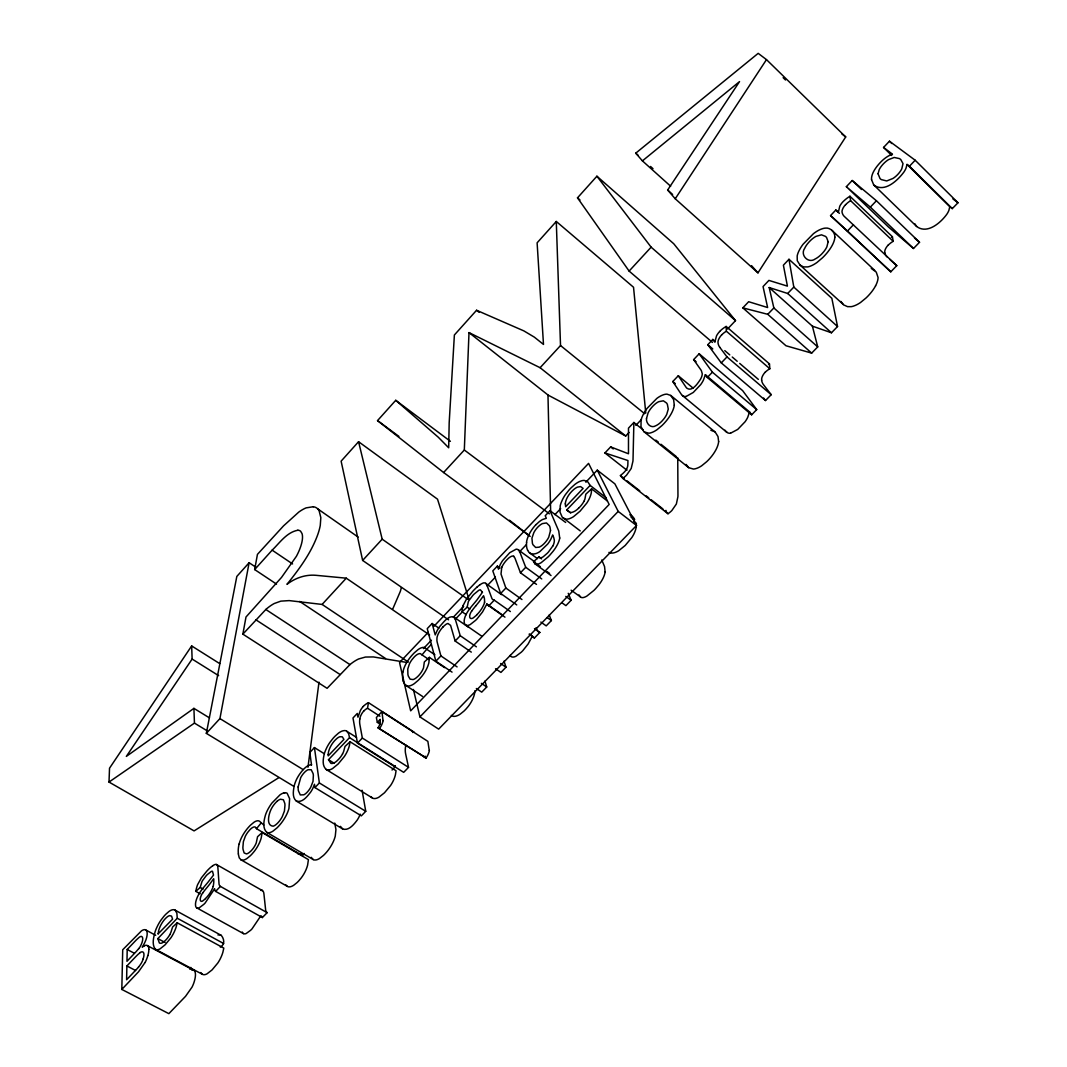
<?xml version="1.0" encoding="UTF-8"?>
<svg xmlns="http://www.w3.org/2000/svg" width="1067" height="1067" viewBox="0 0 1067 1067"><rect width="100%" height="100%" fill="white"/><g stroke="black" fill="none" stroke-linecap="round" stroke-linejoin="round"><path stroke-width="1.5" d="M169.76 934.732A12.137 4.668 -60.9 0 1 164.985 940.787L164.211 941.561A12.017 4.615 -60.9 0 1 160.864 943.281L160.303 943.268A12.524 4.815 -60.9 0 1 159.33 942.895L157.849 938.6L177.269 918.247L176.869 913.245L175.255 910.258A18.326 7.029 -60.8 0 0 173.788 909.684L172.467 909.778A17.899 6.869 -60.8 0 0 168.893 911.538L165.932 914.139A25.648 9.843 -60.9 0 0 163.985 916.22L161.024 920.034A18.259 6.989 -60.8 0 0 157.969 925.062L156.649 927.783A18.726 7.176 -60.8 0 0 155.195 931.464C153.715 936.986 151.594 944.068 155.195 949.123A18.299 7.029 -60.9 0 0 156.662 949.737A18.659 7.162 -60.9 0 0 157.543 949.737A18.126 6.962 -60.9 0 0 160.063 948.856L165.078 944.842L170.88 937.84A17.085 6.575 -60.9 0 0 173.294 933.812A17.686 6.802 -60.9 0 0 176.188 926.916L177.215 922.782L223.803 948.11L222.883 952.231A17.432 7.149 -61.5 0 1 220.135 959.073A16.845 6.909 -61.5 0 1 217.761 963.074L212.026 969.956L206.985 973.864A17.872 7.322 -61.5 0 1 204.397 974.678A18.406 7.536 -61.5 0 1 203.49 974.651A18.046 7.389 -61.5 0 1 201.956 973.998L200.823 972.53M834.834 237.114C835.114 232.019 830.139 227.231 825.004 228.138A21.3 9.616 -46.6 0 0 821.07 229.192L819.389 229.925A21.34 9.643 -46.6 0 0 813.427 233.7L803.078 244.25A22.54 10.19 -46.6 0 0 798.303 252.345A19.699 8.896 -46.7 0 0 797.182 255.973L797.262 260.695L799.983 265.029L843.797 304.949L847.558 306.656L851.239 306.656A19.873 9.59 -46 0 0 853.693 306.029L855.401 305.375A20.74 10.016 -46 0 0 860.616 302.428L866.004 298A30.009 14.418 -46 0 0 868.405 295.599A24.581 11.844 -46 0 0 875.58 285.836M139.937 952.818L137.99 954.458A47.495 18.072 -61.7 0 0 135.016 957.432L126.88 965.955L126.613 979.719L136.509 969.343A34.664 12.964 -61.1 0 0 138.27 967.409L138.55 967.062M138.883 948.63A9.203 3.441 -61 0 0 141.831 936.586A7.509 2.801 -61 0 0 139.244 937.293L136.656 939.614A73.503 27.942 -61.7 0 0 134.149 942.188L127.2 949.497L126.973 961.287L134.549 953.324A56.191 20.673 -60.6 0 0 136.629 951.084L138.817 948.456M191.687 970.01A14.658 5.895 -61.8 0 1 195.434 973.918A17.792 7.162 -61.9 0 1 194.634 980.24A15.605 6.282 -61.9 0 1 192.033 987.135L185.538 996.338L168.853 1013.65L121.811 989.429L122.718 949.763L141.458 930.877A14.578 5.455 -61 0 1 145.699 929.917L155.689 935.332M642.908 429.734L633.878 422.465L633.024 459.73A89.335 40.693 -52.7 0 1 632.931 461.184L631.211 468.48L626.596 475.122A16.552 7.696 -51.5 0 1 622.795 478.363L620.394 475.682L624.262 478.696M466.199 614.632L462.104 611.778L467.186 607.123L468.306 601.801A6.669 2.961 -55 0 1 468.813 600.761L472.721 595.573A27.809 12.484 -55 0 1 474.055 594.159L478.816 590.291A8.376 3.734 -54.9 0 1 479.75 589.904A4.975 2.214 -54.8 0 1 480.363 589.798L482.417 592.198M278.727 777.723L194.074 830.9L109.007 782.058L109.528 768.2L191.66 645.935L219.709 663.607M450.394 441.311L395.737 400.312L377.531 420.598L443.605 472.508L464.318 450.007L469 332.597L540.102 367.715L625.729 436.003L629.103 432.455M240.715 859.655L287.597 886.53A17.419 7.522 -60.1 0 0 288.89 886.864L289.864 886.837A17.539 7.576 -60.1 0 0 293.718 885.25L296.893 882.716A25.275 10.883 -60 0 0 298.827 880.782L300.894 878.368A17.059 7.376 -60.1 0 0 307.603 865.177L308.416 859.629L262.162 832.54L261.188 838.075A17.312 7.016 -59.6 0 1 259.308 843.117A17.432 7.069 -59.6 0 1 254.253 851.399L252.159 853.853A25.635 10.363 -59.6 0 1 250.238 855.814L247.064 858.428A17.792 7.202 -59.7 0 1 243.276 860.109L242.329 860.162A17.672 7.162 -59.7 0 1 241.075 859.869L239.248 857.868L238.314 854M718.638 441.591L717.998 436.536L715.223 432.122L670.77 395.457L666.995 394.15A20.113 9.216 -50.4 0 0 663.621 394.71L662.14 395.27A20.153 9.243 -50.4 0 0 656.805 398.444L647.162 408.288A21.287 9.763 -50.5 0 0 642.387 416.277A18.619 8.523 -50.5 0 0 641.094 420.011L640.987 426.613L643.814 431.575L688.682 467.666L693.377 469.053A18.766 9.203 -50.2 0 0 695.497 468.706L696.991 468.24A19.593 9.603 -50.2 0 0 701.659 465.786L706.594 461.771A28.356 13.831 -50.2 0 0 708.835 459.544A23.221 11.364 -50.2 0 0 715.77 450.101A19.553 9.576 -50.1 0 0 718.665 441.578M474.975 690.669L474.615 693.337A17.352 8.123 -56.6 0 1 473.081 698.231A17.485 8.176 -56.6 0 1 468.12 706.567L465.906 709.128A25.715 11.977 -56.5 0 1 463.825 711.209L460.304 714.063A17.832 8.336 -56.6 0 1 455.876 716.157L454.715 716.344A17.712 8.283 -56.6 0 1 453.115 716.25L451.301 715.41M605.109 571.872L604.562 566.617L601.788 560.002M380.225 722.159L380.079 723.173M674.291 405.14L673.624 399.658L670.77 395.457M326.235 769.52L372.81 798.223A18.232 8.243 -58.4 0 0 374.744 798.543A18.592 8.403 -58.4 0 0 375.851 798.409A18.059 8.163 -58.4 0 0 378.865 797.209L384.493 792.768L390.589 785.472A17.019 7.709 -58.4 0 0 392.963 781.404A17.619 7.976 -58.4 0 0 395.444 774.669L396.057 770.747L350.083 741.752L349.376 745.673A17.872 7.589 -58 0 1 346.748 752.448A17.272 7.336 -58 0 1 344.321 756.556L338.159 763.985L332.557 768.56A18.326 7.776 -58.1 0 1 326.675 769.72C321.741 766.319 323.114 758.797 324.315 753.769A18.926 8.002 -58 0 1 325.608 750.168L326.862 747.474A18.459 7.802 -58 0 1 329.916 742.352L333.051 738.351A25.928 10.99 -58.1 0 1 335.131 736.11L338.426 733.189A18.099 7.656 -58 0 1 342.547 730.922L344.148 730.602A18.526 7.829 -58 0 1 346.028 730.828L356.485 737.377M429.267 750.421L427.867 741.365L381.946 711.649L376.358 717.491L377.331 722.372L380.132 724.173M873.993 185.191C884.81 192.807 897.614 180.443 903.856 172.12A15.218 6.802 -44.8 0 0 906.043 168.146L907.03 164.425L949.79 206.705L948.883 210.412A14.978 7.122 -44.1 0 1 946.762 214.347C940.561 222.87 927.25 234.5 916.646 226.484L873.7 184.898L871.512 179.509M636.239 526.911L636.345 523.31L633.718 521.283M559.695 538.048L558.761 531.059L550.012 510.693L545.224 515.734L546.317 518.282L542.623 519.496A15.672 7.082 -53.4 0 0 538.768 522.11L536.114 524.631M307.963 767.253L318.993 682.16M383.026 720.625L381.946 711.649M413.703 731.922L368.448 702.646L367.541 708.235L379.919 716.224M200.156 893.786L195.835 891.385L200.209 887.424L201.93 881.729A6.469 2.534 -60.2 0 1 202.463 880.688L206.104 875.834A26.982 10.683 -60.4 0 1 207.278 874.593L211.293 871.446A8.123 3.201 -60.2 0 1 212.026 871.232A4.828 1.894 -60.1 0 1 212.48 871.272L213.507 875.113L208.092 882.102A129.427 48.388 -59.2 0 1 205.571 885.117L203.77 887.277A39.399 15.725 -60.7 0 0 201.61 889.985A18.419 7.282 -60.5 0 0 198.449 894.906A12.511 4.935 -60.5 0 0 195.554 905.536L195.674 906.27A11.51 4.548 -60.5 0 0 197.435 908.084L198.009 908.084A11.804 4.655 -60.5 0 0 199.356 907.724L203.784 904.376A27.489 10.803 -60.3 0 0 205.197 902.949L214.547 888.878M406.5 662.407L373.383 656.939L365.461 657.045L358.592 658.979A42.693 17.699 -57.1 0 0 349.963 664.568L327.102 688.322L242.863 634.145L245.997 617.006L281.541 577.394L296.373 556.347A29.663 10.363 -55.6 0 0 300.2 547.904L300.881 545.931A33.877 11.817 -55.6 0 0 302.441 535.661A38.239 13.324 -55.7 0 0 301.974 533.473L300.627 531.259A29.663 10.35 -55.6 0 0 297.84 530.246M276.5 584.089L254.666 569.565L257.44 554.373L283.542 525.871L298.8 512.067A44.401 15.458 -55.4 0 1 306.162 507.865L313.245 506.745M293.825 786.366L206.331 733.362L219.922 718.598L249.118 562.722L256.013 567.311M206.331 733.362L236.821 576.433L249.118 562.722M402.966 671.93L403.086 671.356A16.939 7.402 -56.3 0 1 406.634 662.62A22.047 9.656 -56.4 0 1 412.729 654.458A26.782 11.75 -56.4 0 1 414.343 652.791L418.091 649.576A15.658 6.842 -56.3 0 1 424.799 647.616M686.148 396.444L693.283 392.456L700.686 384.613A16.645 7.682 -49.6 0 0 703.406 380.145L705.354 374.717L749.554 411.942L747.714 417.344A16.378 8.043 -49.3 0 1 745.073 421.758L737.71 429.427L730.535 433.215M294.159 786.072C293.278 790.9 292.078 797.502 296.333 801.064L342.614 828.912C348.682 831.166 353.791 824.498 357.032 820.336A12.791 5.708 -59.1 0 0 359.206 816.548L360.219 814.148M239.155 844.01L239.315 843.423A16.645 6.709 -59.6 0 1 243.169 834.554A21.66 8.763 -59.6 0 1 249.011 826.712A26.315 10.67 -59.6 0 1 250.505 825.164L253.906 822.31A15.378 6.215 -59.5 0 1 259.548 821.27L263.749 825.018M463.105 605.536L466.506 599.067L472.814 591.225A38.599 17.379 -55 0 1 476.789 587.263M501.757 567.311L501.01 574.019L505.865 588.037L521.936 599.521M529.699 634.211L532.38 636.092L528.152 643.961L522.87 650.603A27.902 13.231 -55.1 0 1 521.27 652.204L515.961 656.232A11.964 5.708 -55.3 0 1 514.201 656.912L513.414 657.045A11.684 5.575 -55.3 0 1 510.533 655.978L510.173 655.391M260.601 916.18L252.012 928.89A27.102 11.35 -60.8 0 1 250.612 930.291L246.144 933.532A11.63 4.895 -61 0 1 244.77 933.878L244.183 933.852A11.35 4.775 -61 0 1 242.289 931.998M552.853 545.917L548.465 551.999A24.781 11.31 -53.5 0 1 547.144 553.386L543.33 556.667A9.59 4.415 -53.6 0 1 541.716 557.548A6.055 2.788 -53.6 0 1 540.129 557.748M392.776 608.95L400.298 591.465A48.975 19.673 -55.8 0 0 401.352 587.61M145.112 962.434L138.55 971.77L121.811 989.429M642.414 160.877L739.538 81.599L667.649 190.019L675.238 198.782L757.97 272.845L845.704 136.936L766.479 59.619L758.184 53.35L635.745 153.168L642.414 160.877L670.65 186.232M675.238 198.782L766.479 59.619M191.66 645.935L192.127 659.059L126.333 756.41L193.914 708.368L209.425 717.851M471.681 611.138L472.908 609.444A51.043 23.434 -55.2 0 1 475.722 605.949M202.663 893.066L203.81 891.478A49.589 19.926 -60.8 0 1 206.398 888.251A91.202 34.691 -59.6 0 0 209.706 884.156L213.68 878.768L213.76 880.475A32.183 12.604 -60.5 0 1 213.773 882.342L213.4 885.33A8.496 3.361 -60.3 0 1 213.133 886.317M304.188 853.493L302.441 855.601L256.48 828.686L260.882 823.324M428.867 659.513L422.012 654.898L426.667 649.243L424.773 647.642M468.826 598.787L437.523 499.183L358.565 441.711L341.12 461.157L362.633 560.428L448.567 619.807M645.775 413.116L633.531 287.25L556.28 221.469L537.114 242.823L543.49 344.428L534.314 337.119L523.857 330.89L476.562 310.27L454.382 334.985L449.18 422.745L448.687 447.78L438.23 437.177L395.737 400.312M712.476 342.427L629.117 271.085L577.5 197.835L596.906 176.215L673.744 243.756L735.51 320.634L727.494 329.063M254.666 569.565L272.138 550.159C279.781 542.823 286.756 532.246 297.84 530.246M242.863 634.145L265.83 609.497L349.963 664.608M265.843 609.444A43.854 15.872 -56.7 0 1 274.286 603.495L280.861 601.134L289.197 600.601L322.101 604.429L346.268 578.181L429.614 634.998M362.633 560.428L382.186 539.182L358.565 441.711M540.102 367.715L560.522 345.548L556.28 221.469M629.117 271.085L651.137 247.171L596.906 176.215M324.301 753.729L314.432 747.594L309.83 752.448L311.511 764.932M438.87 628.13L432.122 623.501L427.227 628.65L435.856 661.207L452.048 672.13M846.344 186.685L852.2 180.51L876.42 200.756L919.527 242.276L913.485 248.491L888.464 227.018L846.344 186.685L870.325 207.118L913.485 248.491M891.692 155.462L883.556 147.446L889.465 141.204L915.179 160.237L957.993 202.757L952.298 208.612L949.79 206.705M428.174 632.358L399.525 662.54L410.662 710.849L609.164 504.451L588.571 463.385L433.896 626.329M500.076 568.031L497.369 566.07L492.807 570.885L500.663 593.465L516.735 604.909M626.929 470.24L604.909 452.942L610.657 446.9L628.476 453.768L628.49 428.134L633.878 422.465M686.121 396.511A15.978 7.376 -49.6 0 1 682.733 395.71L682.573 395.657A45.828 21.127 -49.1 0 1 680.839 393.63L672.784 381.533L678.279 375.757L693.23 388.228M678.279 375.757L686.028 387.228A72.223 33.184 -48.5 0 0 686.735 388.108C692.176 392.189 697.791 383.306 700.459 379.318A10.723 4.948 -49.6 0 0 702.246 373.717L701.446 370.889A45.014 20.713 -50.2 0 0 700.552 369.422L693.63 359.619L699.165 353.791L742.632 390.629L756.703 409.608L751.648 414.796L707.314 377.491L705.354 374.717M761.611 380.199A32.037 15.592 -47.9 0 0 763.585 384.787L771.201 394.697L765.519 400.538L721.279 362.887L707.808 344.694L712.823 339.426L715.303 341.547M742.819 307.87L748.661 301.721L767.626 307.536L763.052 286.583L768.907 280.408L787.419 286.129L783.391 265.176L788.98 259.294L831.847 298.32L837.542 326.529L831.473 332.771L812.4 326.155L769.187 287.543L773.855 307.95L817.722 346.895L811.667 353.11L785.992 345.761L742.819 307.87L767.76 314.312L811.667 353.11M845.544 204.624A8.909 3.988 -45.8 0 0 842.13 212.52A34.251 15.311 -45.4 0 0 844.477 216.574L896.773 265.656L890.785 271.818L830.553 215.574L835.834 210.012L838.355 212.293L839.756 206.251A9.71 4.321 -45.9 0 1 842.957 201.77A17.259 7.722 -45.8 0 1 849.946 196.275L892.412 236.754L893.186 241.289L850.599 200.663L849.946 196.208M423.439 648.603L431.428 640.2M453.355 617.153L463.625 606.363M635.825 425.386L641.44 419.491M426.733 649.229L431.308 644.428M476.389 646.829L460.237 635.719L455.302 619.273L462.211 611.978M487.392 585.543L495.408 577.127M519.442 551.892L526.311 544.677M554.92 514.627L560.642 508.626M585.823 482.177L597.267 470.16L614.885 483.858L636.519 525.497L438.657 729.134L419.931 716.904L413.409 689.455M342.547 753.956A12.27 5.215 -58.1 0 1 337.505 760.344L336.665 761.171A12.137 5.148 -58.1 0 1 332.797 763.358L332.104 763.465A12.657 5.375 -58.1 0 1 330.863 763.305L328.489 759.704L349.536 737.644L348.642 733.763L346.828 731.255M578.567 508.279L577.594 509.159A12.671 5.802 -52.6 0 1 572.952 512.053L572.072 512.32A13.217 6.042 -52.6 0 1 570.432 512.493L566.697 509.986L590.131 485.432L587.85 481.884L584.329 480.43A19.339 8.803 -52.5 0 0 581.848 480.71L579.821 481.417A18.899 8.603 -52.5 0 0 574.86 484.445L571.112 487.819A27.062 12.377 -52.6 0 0 568.791 490.313L565.443 494.581A19.273 8.776 -52.6 0 0 562.389 499.809L561.242 502.464A19.766 9.003 -52.6 0 0 560.202 505.918L560.028 512.173L562.242 517.175L580.235 530.899M261.949 890.371A11.75 4.935 -60.6 0 1 263.549 892.172L263.696 892.572A41.8 17.352 -60.9 0 1 264.016 894.773L265.696 910.458A16.619 7.109 -60.6 0 0 267.137 912.658L262.389 917.54L215.627 891.385L220.389 886.397A16.859 6.762 -60.1 0 1 219.055 884.25L217.961 868.658A42.387 16.512 -60.4 0 0 217.708 866.457L217.641 866.164A11.924 4.695 -60.1 0 0 216.081 864.337A12.671 4.988 -60.1 0 0 212.84 865.697M362.073 790.234L365.754 811.32L361.34 815.868L314.938 787.579L319.366 782.951L314.432 747.594M406.02 745.286A7.669 3.494 -57.7 0 0 405.367 748.1A29.316 13.471 -57.4 0 0 405.647 753.916L408.541 767.36L403.686 772.348L357.458 743.139L362.34 738.044L359.912 724.773A29.743 12.831 -57.2 0 1 359.779 719.011M377.331 722.372L380.119 719.465M435.856 661.207L440.911 655.925L437.363 642.827A33.37 14.818 -55.4 0 1 436.91 640.467L436.963 637.919A10.163 4.481 -55.7 0 1 439.111 632.224A12.577 5.562 -55.7 0 1 443.005 626.943M471.307 652.124L455.142 641.04L460.237 635.719M486.899 603.975A16.779 7.589 -54.6 0 0 488.833 605.843L494.261 600.161L510.346 611.551M500.663 593.465L505.865 588.037M536.501 584.383L520.469 572.779L525.711 567.284L519.976 552.399A47.548 21.26 -54.6 0 0 519.149 550.732L518.962 550.465A11.177 5.015 -54 0 0 518.655 550.132A15.085 6.762 -54.1 0 0 516.161 549.172L509.759 552.679L502.65 560.535A15.351 6.895 -54.1 0 0 500.156 564.816L498.489 569.218L497.369 566.07M707.314 377.491L712.396 372.17L699.165 353.791M721.279 362.887L727 356.912L719.785 347.335M767.76 314.312L773.855 307.95M769.187 287.543L787.686 293.478L793.808 287.09L788.98 259.294M830.553 215.574L847.451 231.032L853.48 224.724M870.325 207.118L876.42 200.756M907.03 164.425L909.431 166.239L915.179 160.237M419.931 716.904L618.206 511.413L597.267 470.16M220.282 947.069C225.217 944.748 224.23 938.92 221.362 935.479A18.059 7.376 -61.4 0 0 219.815 934.865L218.455 934.919A17.659 7.216 -61.4 0 0 217.975 935.025M392.042 770.014L395.35 766.599L349.536 737.644M484.952 681.079L486.752 686.988L481.724 692.15L476.335 688.508M504.011 661.153L505.998 667.208L500.93 672.423L495.541 668.729M529.099 634.171L534.474 637.959L539.849 632.424L534.487 628.636M549.212 614.965L551.386 620.567L546.211 625.889L540.849 622.074M568.231 593.305L571.125 600.281L565.91 605.643L561.896 602.748M476.669 615.099L473.174 617.966A6.909 3.094 -55.1 0 1 469.72 617.139A6.909 3.094 -55.1 0 1 471.694 610.978M205.464 898.747L202.517 901.095A6.709 2.654 -60.4 0 1 200.236 899.308A6.709 2.654 -60.4 0 1 202.703 892.879M607.376 501.01L591.585 488.846L585.823 494.194L584.943 498.916A10.897 4.988 -52.6 0 1 583.889 501.37M277.06 801.33L276.233 802.117A14.284 5.869 -59.1 0 0 274.966 803.478L274.179 804.438A11.524 4.721 -59.1 0 0 271.431 808.693C268.937 813.227 265.603 825.591 273.139 826.191A11.564 4.761 -59.2 0 0 276.166 824.444L277.007 823.697A14.311 5.882 -59.2 0 0 278.3 822.377L279.514 820.936A11.497 4.735 -59.2 0 0 282.288 816.602L284.422 811.053L284.969 805.292A37.132 15.125 -59.4 0 0 284.796 803.398L283.409 799.77L280.434 799.236A11.524 4.721 -59.1 0 0 277.06 801.33M350.083 741.752L345.014 746.42L343.654 751.461A10.443 4.441 -58.1 0 1 342.494 753.942M444.566 667.609L429.374 657.365L424.333 661.98L423.519 667.822A9.43 4.148 -56.4 0 1 422.985 669.156A10.537 4.628 -56.4 0 1 419.504 674.624L418.811 675.411A14.431 6.322 -56.4 0 1 417.544 676.691L416.237 677.825A10.937 4.801 -56.4 0 1 413.062 679.586L410.115 679.145L408.341 676.131A43.56 19.219 -55.9 0 1 407.901 674.384L407.767 669.049L409.435 663.847A11.364 4.962 -56.3 0 1 412.062 659.553L414.196 657.045A9.87 4.308 -56.3 0 1 420.371 653.644L422.012 654.898M262.162 832.54L257.56 836.715L256.253 842.877A9.27 3.761 -59.7 0 1 255.68 844.237A10.363 4.201 -59.7 0 1 252.239 849.572L251.599 850.306A14.178 5.748 -59.6 0 1 250.425 851.493L249.251 852.506A10.75 4.361 -59.7 0 1 246.477 853.893L244.143 852.946L243.049 849.412A42.707 17.472 -59.3 0 1 242.889 847.451L243.369 841.676L245.303 836.328A11.163 4.508 -59.5 0 1 247.904 832.113L249.905 829.753A9.696 3.921 -59.5 0 1 255.293 827.058L256.48 828.686M177.215 922.782L172.614 926.983L170.933 932.211A10.323 3.975 -60.9 0 1 169.72 934.705M476.789 587.277L479.697 584.903M551.025 575.526L534.94 563.789L533.553 561.735L538.915 556.907L541.583 558.868M109.007 782.058L194.447 723.106L193.914 708.368M212.853 865.604L210.412 867.538A37.465 14.858 -60.4 0 0 206.931 870.992L201.45 877.754L197.622 884.61A18.579 7.309 -60.2 0 0 195.901 891.318M144.072 945.976L142.218 947.123A15.218 5.695 -61 0 0 146.006 939.654A14.458 5.415 -61 0 0 145.659 929.997M283.955 792.914L284.969 792.768M710.849 430.268L714.757 431.722M346.268 578.181L315.992 575.313C305.535 574.353 295.186 578.007 286.956 584.356C299.187 569.138 311.084 553.106 317.766 534.58A50.256 17.592 -55.5 0 0 320.273 525.377L320.834 517.642L319.1 510.72A58.392 20.38 -55.6 0 0 313.245 506.745M378.011 727.827L426.16 757.997L378.011 727.827A7.389 3.214 -57.5 0 0 380.132 723.146M540.115 557.761L538.915 556.907M629.81 514.801C633.118 515.134 638.266 524.657 630.824 516.788M604.909 452.942L627.929 460.517L627.876 463.732A39.826 18.366 -52.1 0 1 627.769 465.572L627.703 465.959A5.295 2.467 -51.5 0 1 627.609 466.439A7.416 3.454 -51.6 0 1 626.449 469.24M871.272 268.431L876.234 272.072L878.074 277.527A20.713 9.99 -45.9 0 1 875.567 285.836M266.777 832.367L267.177 832.54A17.752 7.296 -59.2 0 0 268.511 832.753L269.524 832.647A18.526 7.616 -59.2 0 0 272.899 831.193L276.82 828.032A26.795 10.99 -59.1 0 0 278.7 826.125A21.954 9.016 -59.2 0 0 285.142 817.349A18.486 7.616 -59.2 0 0 288.957 808.453L289.637 798.743L287.13 793.234A18.753 7.696 -59.1 0 0 280.007 794.835L271.938 803.038A19.806 8.123 -59.1 0 0 267.217 810.747A17.325 7.096 -59.1 0 0 265.576 814.654C263.976 820.136 262.135 827.939 266.777 832.367L313.591 859.762A17.499 7.669 -59.6 0 0 314.978 860.015L316.019 859.935A18.259 8.002 -59.6 0 0 319.446 858.562L323.381 855.494A26.422 11.55 -59.5 0 0 325.262 853.627A21.633 9.47 -59.6 0 0 331.61 844.984A18.219 7.989 -59.6 0 0 335.265 836.128L335.932 829.552L334.745 823.084M608.924 552.399L611.098 553.039A19.019 9.256 -52.5 0 0 613.645 552.879A19.393 9.443 -52.5 0 0 615.032 552.493A18.833 9.176 -52.5 0 0 618.713 550.732L625.182 545.477L631.797 537.595A17.752 8.656 -52.4 0 0 634.158 533.447A18.379 8.963 -52.4 0 0 636.225 526.911M126.88 965.955L135.576 970.503M625.729 436.003L548.198 395.163L469 332.597M403.179 681.146L404.793 684.494L407.274 685.974A17.979 7.896 -56.4 0 0 408.821 686.014L409.955 685.801A18.099 7.949 -56.4 0 0 414.343 683.6L417.851 680.653A26.088 11.417 -56.3 0 0 419.945 678.532L422.159 675.918A17.739 7.789 -56.4 0 0 427.267 667.489A17.619 7.736 -56.4 0 0 428.894 662.58L429.374 657.365M127.2 949.497L134.362 953.271M147.339 945.602L193.714 970.276M155.529 949.35L202.303 974.251M296.333 801.064C302.441 803.104 307.323 796.249 310.617 792.154A12.977 5.442 -58.7 0 0 312.844 788.326L314.485 784.258L314.938 787.579M157.849 938.6L165.118 942.481M174.921 910.044L221.016 935.252M177.269 918.247L223.697 943.548M196.715 907.844L243.423 933.585M200.209 887.424L203.09 889.038M220.389 886.397L267.137 912.658M216.548 864.563L262.442 890.625M194.447 723.106L207.091 730.775M219.922 718.598L303.108 769.574M319.366 782.951L365.754 811.32M534.94 563.789L535.581 564.136A11.35 5.215 -53.7 0 0 538.048 564.11L539.062 563.749A17.072 7.842 -53.6 0 0 541.249 562.616L548.198 556.814A35.531 16.178 -53.4 0 0 550.065 554.853L553.159 551.199A20.326 9.323 -53.5 0 0 556.4 546.451A16.712 7.682 -53.5 0 0 559.762 538.008M468.653 627.329L453.662 616.939C447.82 615.539 443.525 622.488 440.044 626.116A16.352 7.216 -55.6 0 0 437.097 630.757L435.203 634.905L432.122 623.501M328.489 759.704L334.051 763.158M571.112 590.198L581.168 597.4A11.177 5.468 -53.6 0 0 583.689 597.467L584.716 597.133A16.805 8.216 -53.6 0 0 586.917 596.04L593.879 590.424A34.998 16.952 -53.4 0 0 595.733 588.504L598.8 584.916A20.006 9.776 -53.4 0 0 601.988 580.235A16.458 8.056 -53.4 0 0 605.176 571.832M192.127 659.059L218.642 675.651M313.178 859.575L311.204 857.308M362.34 738.044L408.541 767.36M342.614 828.912L340.44 826.351M255.907 619.82L340.066 674.517M372.383 798.009L370.929 796.649M513.587 556.427L514.681 557.681A36.932 16.538 -54.6 0 1 515.334 559.148L520.469 572.779M405.927 685.467L422.572 696.458M299.627 601.415L385.534 658.512M322.101 604.429L408.354 662.087M272.138 550.159L292.585 563.95M440.911 655.925L457.089 666.888M481.364 683.333L486.752 686.988M426.667 649.243L434.896 654.805M500.61 663.514L505.998 667.208M644.281 431.962L648.829 433.202A19.073 8.789 -50.5 0 0 650.91 432.789L652.39 432.268A19.9 9.163 -50.5 0 0 657.019 429.694L661.953 425.56A28.796 13.204 -50.5 0 0 664.207 423.279A23.581 10.843 -50.5 0 0 671.25 413.689A19.873 9.15 -50.4 0 0 674.317 405.127M465.639 625.009L481.724 636.159M467.186 607.123L469.92 609.03M317.766 508.906L358.139 537.061M382.186 539.182L467.96 599.414M502.93 615.339L486.872 604.015L482.524 611.965L477.176 618.727A28.329 12.617 -55 0 1 475.575 620.354L470.28 624.515A12.15 5.455 -55.2 0 1 468.546 625.235L467.773 625.395A11.857 5.322 -55.2 0 1 464.999 624.408L464.665 623.848A12.884 5.775 -55.2 0 1 466.332 613.965A18.966 8.536 -55.2 0 1 469.627 608.87A40.559 18.459 -55.2 0 1 471.974 605.923L473.948 603.562A133.748 55.711 -54.5 0 0 476.722 600.254L482.444 592.265M488.859 605.803L504.958 617.153M301.281 854.147L302.441 855.601M485.685 583.369L501.503 594.626M547.371 617.7L551.386 620.567M525.711 567.284L541.743 578.941M565.79 596.4L571.125 600.281M563.056 517.975L566.084 519.149A19.313 8.829 -52.6 0 0 568.564 518.909A19.686 9.003 -52.6 0 0 569.938 518.482A19.126 8.749 -52.6 0 0 573.579 516.615L580.048 511.2L586.73 503.171A18.032 8.256 -52.5 0 0 589.157 498.983A18.672 8.549 -52.5 0 0 591.358 492.434L591.585 488.846M529.499 552.786L537.448 558.615M518.375 549.892L535.461 562.376M533.553 561.735L540.235 566.617M546.918 571.499L549.598 573.446M287.21 886.317L285.903 884.956M726.974 432.402L726.84 432.308A45.107 22.114 -48.7 0 1 725.013 430.201M377.531 420.598L398.898 436.39M443.605 472.508L530.192 536.408M453.662 616.939L455.302 619.273M464.318 450.007L549.385 513.841M550.012 510.693L565.67 522.457M952.898 198.929L957.993 202.757M883.556 147.446L892.492 154.195A17.592 7.789 -45 0 0 886.61 157.116A17.525 7.762 -45 0 0 880.262 162.571A21.167 9.39 -45 0 0 873.193 172.334A20.5 9.096 -45 0 0 871.552 179.483M566.697 509.986L570.645 512.974M590.131 485.432L605.883 497.569M618.206 511.413L636.519 525.497M509.466 520.243L528.899 535.394M841.81 133.895L845.704 136.936M626.836 480.724L639.72 490.793M646.162 495.835L648.736 497.849M651.31 499.863L662.914 508.932M622.795 478.403L668.022 513.76L665.488 510.946M610.657 446.9L613.245 448.94M476.562 310.27L479.163 312.351M655.818 440.111L658.392 442.191M660.98 444.259L676.465 456.716M560.522 345.548L644.641 413.716M580.501 597.04L579.008 594.933M799.983 265.029L803.491 266.91L807.759 266.91A20.193 9.176 -46.6 0 0 810.173 266.216L811.867 265.51A21.073 9.563 -46.6 0 0 817.069 262.402L822.457 257.827A30.49 13.778 -46.6 0 0 824.871 255.373A24.981 11.324 -46.6 0 0 832.167 245.45A21.047 9.55 -46.5 0 0 834.861 237.101M682.44 395.564L726.707 432.202M672.784 381.533L675.278 383.6M688.682 467.666L686.041 464.398M914.486 238.021L919.527 242.276M712.396 372.17L756.703 409.608M693.63 359.619L696.111 361.713M707.808 344.694L712.769 348.936M724.786 350.63L729.761 354.884M732.242 357.018L737.217 361.273M739.698 363.407L758.344 379.372M727 356.912L771.201 394.697M577.5 197.835L579.981 199.982M769.467 363.914L726.147 326.422L726.36 331.197L769.827 368.755L769.467 363.914A16.178 7.856 -48.3 0 0 768.56 364.474M651.137 247.171L735.51 320.634M667.649 190.019L672.61 194.461M635.745 153.168L638.213 155.382M650.55 166.465L653.004 168.693M787.686 293.478L831.473 332.771M889.691 259.281L896.773 265.656M793.808 287.09L837.542 326.529M831.767 230.205L874.767 270.444M847.451 231.032L890.785 271.818M835.834 210.012L839.369 213.36M843.25 304.495L840.889 301.428M852.2 180.51L861.549 189.499M783.138 77.691L785.512 79.998M909.431 166.239L952.298 208.612M889.465 141.204L891.785 143.511M916.646 226.484L914.726 223.67M751.555 265.67L757.97 272.845M763.612 398.031L765.519 400.538M712.823 339.426L714.837 342.107L716.517 335.892A9.243 4.201 -48.8 0 1 719.651 331.517M749.554 411.942L751.648 414.796M527.591 550.265L529.125 552.466A25.088 11.39 -53.3 0 0 533.953 553.973L535.821 553.613A16.258 7.402 -53.5 0 0 539.902 551.559L547.651 544.103A15.485 7.056 -53.4 0 0 550.985 538.902L552.679 534.94L553.226 536.221A91.309 41.36 -54.8 0 1 553.773 537.715L554.333 540.142A11.083 5.095 -53.5 0 1 552.906 545.917M535.941 627.796L537.488 630.944A17.165 8.283 -54.5 0 0 539.849 632.424M487.232 585.93L492.02 598.747A17.432 7.896 -54.5 0 0 494.261 600.147M455.142 641.04L450.594 625.382L447.967 623.488A7.882 3.481 -55.6 0 0 445.726 624.542L443.739 626.222A14.391 6.362 -55.7 0 0 443.005 626.956M812.4 326.155L817.722 346.895M395.203 765.693L395.323 766.399M357.458 743.139L352.99 717.971L357.272 713.463L357.952 717.197L360.366 710.542A8.483 3.614 -57.3 0 1 363.273 706.474M547.971 395.003L550.652 511.546M677.745 457.756L677.958 495.288A87.974 42.653 -52.6 0 1 677.905 496.742L676.358 504.037L671.823 510.573A16.298 8.056 -51.3 0 1 668.022 513.72M887.357 257.12A33.691 16.018 -44.7 0 1 884.77 253.012M884.863 252.946A8.763 4.175 -45.1 0 1 888.131 245.103M888.197 245.143A12.257 5.842 -45.1 0 1 893.186 241.329M891.412 237.381A16.979 8.083 -45.2 0 1 892.399 236.821M845.611 204.664A12.457 5.575 -45.8 0 1 850.586 200.716M761.691 380.145A8.349 4.055 -48.3 0 1 765.132 372.25M765.186 372.29A11.67 5.682 -48.3 0 1 769.814 368.795M719.812 347.308A32.557 14.885 -48.3 0 1 718.011 342.827A8.483 3.868 -48.7 0 1 721.679 334.825M721.719 334.865A11.857 5.415 -48.8 0 1 726.36 331.25M719.625 331.464A16.432 7.496 -48.8 0 1 726.134 326.489M730.495 433.269A15.738 7.736 -49.3 0 1 727.014 432.362M665.968 510.386A13.444 6.629 -51.4 0 1 665.501 510.706M626.609 469.347A13.658 6.335 -51.6 0 1 620.407 475.429M583.956 501.37A12.804 5.869 -52.6 0 1 578.554 508.212M526.498 542.396A19.166 8.669 -53.4 0 1 536.061 524.497M527.632 550.225A31.196 14.178 -53.2 0 1 526.618 542.316M501.743 567.324A12.724 5.722 -54.2 0 1 506.438 560.295A14.698 6.615 -54.2 0 1 507.105 559.615A8.949 4.015 -54.1 0 1 513.787 556.094M534.447 637.999A16.525 7.962 -54.7 0 1 532.406 636.065M487.219 585.943A43.6 19.313 -55.3 0 0 486.445 584.156L486.205 583.836A12.297 5.468 -54.8 0 0 483.791 582.849A13.071 5.815 -54.8 0 0 479.683 584.996M462.171 611.711A19.166 8.536 -54.9 0 1 463.025 605.563M484.431 602.281A8.749 3.921 -55 0 0 484.578 601.375L484.445 598.734A33.104 14.751 -55.3 0 0 484.031 597.173L483.564 595.746L479.336 601.495A94.149 40.146 -54.7 0 1 475.722 605.936M484.711 602.161A14.378 6.429 -55 0 1 476.642 614.885M403.286 681.026A32.664 14.351 -56.2 0 1 402.859 671.997M425.133 756.17A7.282 3.374 -57.8 0 1 424.333 757.517M429.387 750.341A11.07 5.135 -57.8 0 1 426.133 757.983M380.092 719.478A18.179 7.882 -57.6 0 1 380.252 722.146M383.146 720.545A11.23 4.895 -57.5 0 1 379.745 728.241M412.662 732.455A14.858 6.762 -57.7 0 1 413.676 732.002M359.846 718.971A7.776 3.334 -57.4 0 1 363.82 710.929M363.834 710.995A10.883 4.655 -57.4 0 1 367.528 708.288M363.26 706.421A15.085 6.442 -57.4 0 1 368.422 702.726M329.583 769.827A18.873 8.002 -58.1 0 1 328.516 769.987M308.003 765.746A15.018 6.242 -58.6 0 1 311.524 764.906M308.03 765.679A14.965 6.215 -58.5 0 0 303.468 769.44A18.072 7.522 -58.6 0 0 297.213 778.07A17.499 7.282 -58.6 0 0 294.172 786.046M298.333 854.347A9.563 4.108 -60 0 1 300.387 853.76M238.408 853.88A32.063 13.031 -59.5 0 1 239.061 844.077M262.362 917.58A16.005 6.829 -60.7 0 1 261.468 916.006M260.962 890.478A12.497 5.242 -60.6 0 1 261.975 890.305M215.601 891.425A16.232 6.509 -60.2 0 1 214.574 888.851M213.36 886.25A13.951 5.495 -60.3 0 1 205.491 898.507M190.833 967.409A15.018 5.989 -61.5 0 1 189.873 969.263M147.833 955.552A15.818 5.975 -61.3 0 1 145.139 962.447M148.82 949.243A18.046 6.802 -61.3 0 1 147.9 955.512M144.098 945.855A14.858 5.615 -61.3 0 1 148.873 949.19M139.99 952.618A10.257 3.868 -61.3 0 1 143.138 958.9M143.205 958.873A9.029 3.414 -61.3 0 1 141.284 963.221A13.591 5.122 -61.3 0 1 138.537 967.035M550.519 530.432L548.785 537.114A11.27 5.122 -53.4 0 1 545.744 541.796L544.904 542.77A13.538 6.162 -53.4 0 1 543.543 544.157L543.09 544.57A11.163 5.082 -53.4 0 1 539.195 547.158L535.674 547.478L533.047 544.837A40.933 18.632 -52.9 0 1 532.42 543.343L531.94 538.141L533.833 532.633A10.817 4.895 -53.4 0 1 536.874 528.152L537.288 527.685A12.511 5.655 -53.4 0 1 538.595 526.351A11.123 5.028 -53.4 0 1 542.463 523.59L546.491 522.937L549.372 525.711A38.839 17.565 -53.8 0 1 549.985 527.231L550.519 530.432M878.061 173.761L880.008 178.522A49.469 21.847 -44.4 0 0 881.275 179.589L886.717 180.95L892.932 178.469A11.884 5.308 -44.9 0 0 897.147 175.081A13.471 6.002 -44.9 0 0 898.601 173.521A12.044 5.375 -44.9 0 0 901.802 168.759L903.015 163.611L900.801 159.57A49.082 21.994 -45.4 0 0 899.414 158.583L894.226 157.463L888.624 159.583A12.057 5.348 -45 0 0 884.356 162.891A13.911 6.175 -45 0 0 882.836 164.451L881.929 165.492A11.684 5.175 -45 0 0 879.221 169.666L878.061 173.761M646.495 418.544C645.895 423.479 651.03 428.867 655.872 425.706A12.417 5.722 -50.5 0 0 659.899 423.052L660.926 422.119A15.378 7.069 -50.5 0 0 662.474 420.531L663.874 418.878A12.351 5.695 -50.5 0 0 666.742 414.329L668.275 409.101L667.382 404.406A39.732 18.246 -50.9 0 0 666.555 403.019L663.381 400.805L658.766 401.672A12.391 5.668 -50.5 0 0 654.324 404.753L653.324 405.713A15.351 7.042 -50.5 0 0 651.83 407.314L650.937 408.394A12.377 5.668 -50.5 0 0 648.096 412.876L646.495 418.544M828.152 241.702L826.898 246.757A13.084 5.935 -46.6 0 1 824.017 251.385L822.524 253.119A16.285 7.389 -46.6 0 1 820.87 254.826L819.749 255.84A13.151 5.975 -46.6 0 1 815.281 258.921C808.493 264.082 799.797 255.08 804.691 248.318A13.111 5.922 -46.6 0 1 807.546 243.756L808.506 242.622A16.258 7.349 -46.6 0 1 810.093 240.915L811.173 239.875A13.124 5.922 -46.6 0 1 816.082 236.34L821.457 234.833L825.445 236.367A41.973 19.073 -47 0 1 826.578 237.514L828.152 241.702M298.133 786.939L298.173 788.833A41.813 17.619 -58.3 0 0 298.373 790.727L300.307 794.928L303.815 794.795A10.136 4.241 -58.7 0 0 306.736 792.634A11.484 4.801 -58.7 0 0 307.883 791.407A10.27 4.295 -58.7 0 0 310.817 787.086L313.018 781.377L313.365 775.402A42.253 17.459 -59 0 0 313.084 773.548L311.204 769.747L308.083 769.72A10.283 4.281 -58.6 0 0 305.149 771.748A11.87 4.935 -58.6 0 0 303.975 772.948L303.241 773.802A9.963 4.148 -58.6 0 0 300.707 777.643L298.133 786.939M328.196 754.489L328.223 755.863L343.907 739.404L342.32 736.817L339.92 736.737A11.15 4.708 -58 0 0 336.785 738.591L335.491 739.791A14.791 6.255 -58 0 0 334.251 741.112L333.504 742.018A11.777 4.975 -58 0 0 330.37 746.913A12.897 5.455 -58 0 0 329.876 747.967A12.497 5.282 -58 0 0 328.409 752.582L328.196 754.489M565.31 503.837L565.657 506.718L583.115 488.406L580.581 486.579L577.46 487.126A11.644 5.295 -52.5 0 0 573.713 489.553L572.245 490.913A15.445 7.042 -52.5 0 0 570.858 492.394L570.045 493.354A12.284 5.588 -52.5 0 0 566.857 498.409A13.471 6.135 -52.5 0 0 566.404 499.463A13.057 5.949 -52.5 0 0 565.323 503.837M158.116 933.892L172.561 919.194L171.587 916.126L169.68 915.633A11.017 4.228 -60.8 0 0 166.959 917.113L165.785 918.194A14.631 5.615 -60.9 0 0 164.638 919.421L163.931 920.274A11.644 4.455 -60.8 0 0 160.85 925.049A12.764 4.895 -60.8 0 0 160.33 926.116A12.364 4.735 -60.8 0 0 158.623 930.864L158.116 933.892"/></g></svg>
